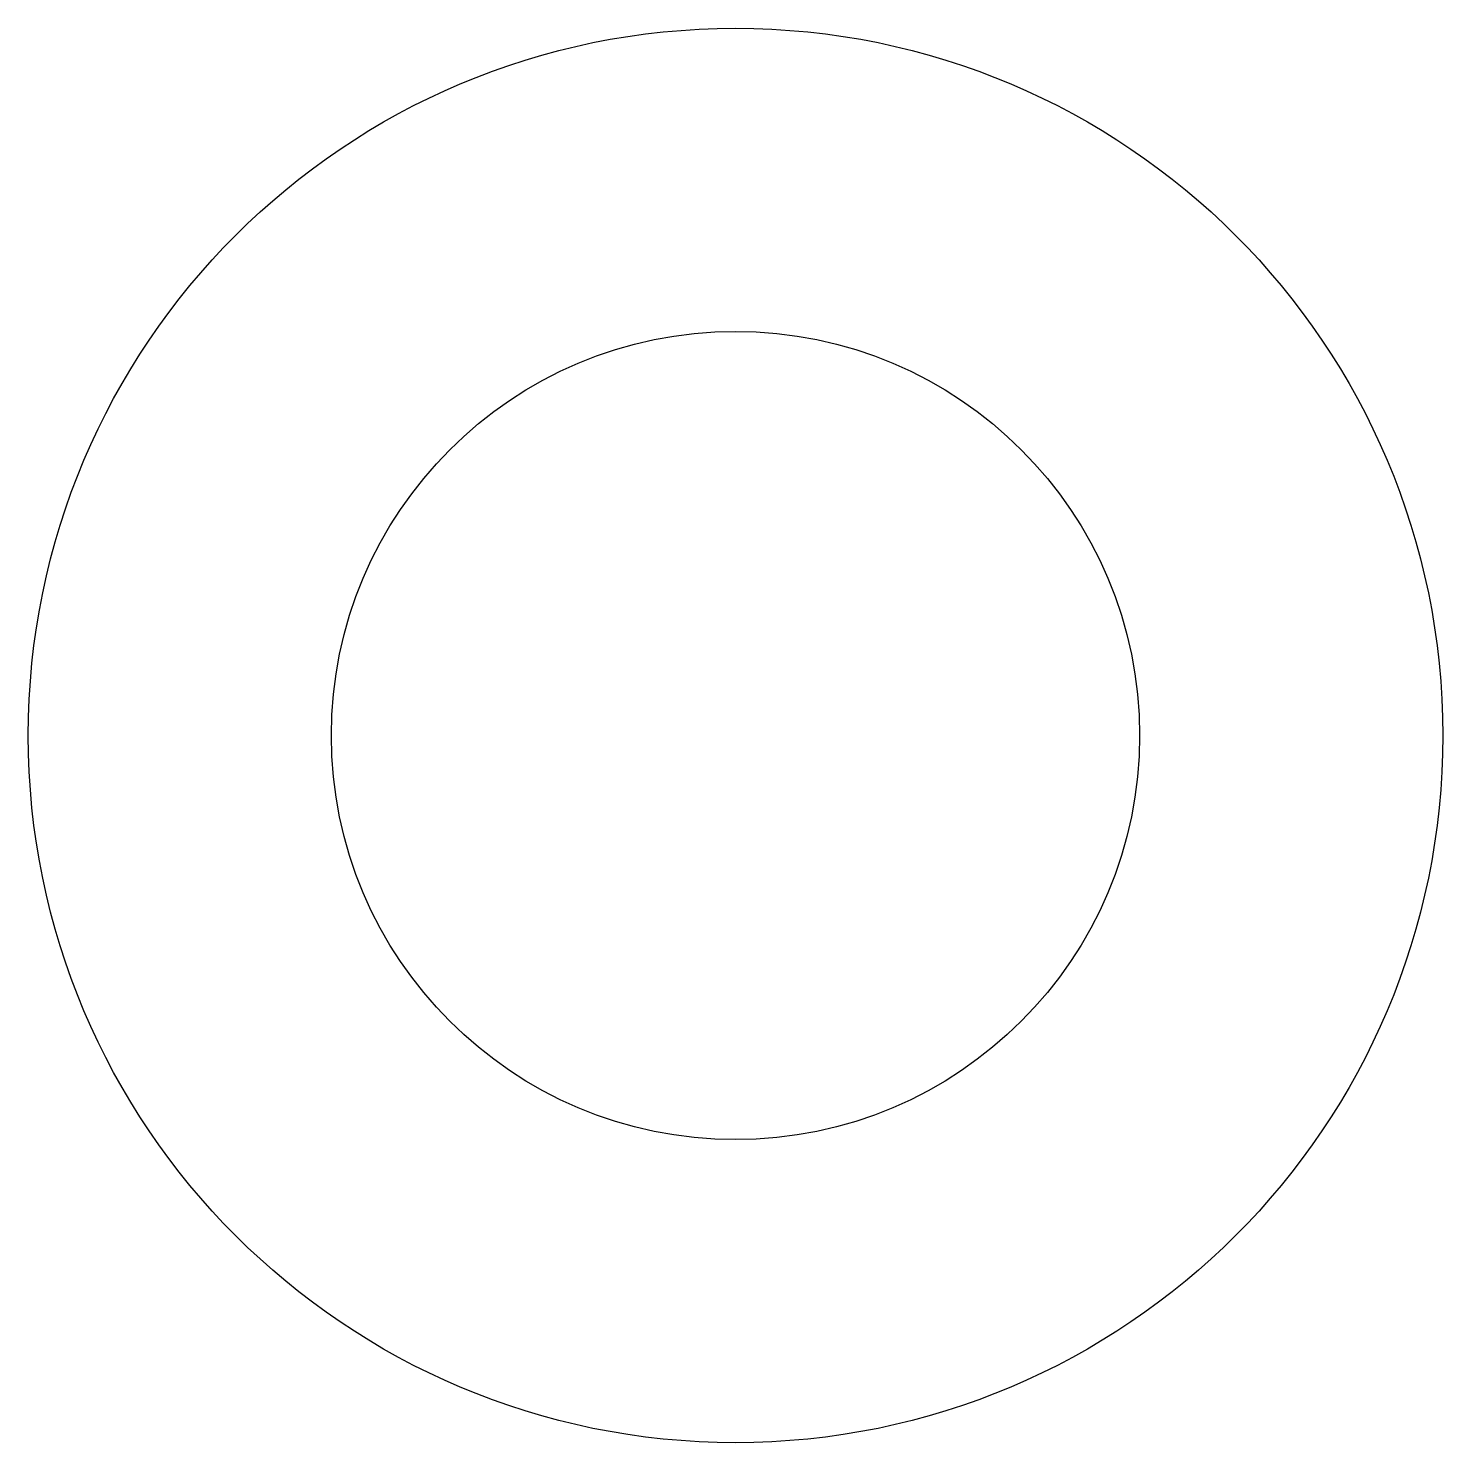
# Model space of a CAD drawing. Extents: x 2505.6 to 2540.6, y 1454.5 to 1489.5.
import ezdxf

# ---------------------------------------------------------------- set-up
doc = ezdxf.new("R2010")
doc.units = 0
doc.layers.get('0').update_dxf_attribs({"linetype": 'CONTINUOUS'})

msp = doc.modelspace()

# ---------------------------------------------------------------- linework, layer by layer
for radius in [17.5, 10]:
    msp.add_circle((2523.075, 1471.959), radius)

doc.saveas('drawing.dxf')
